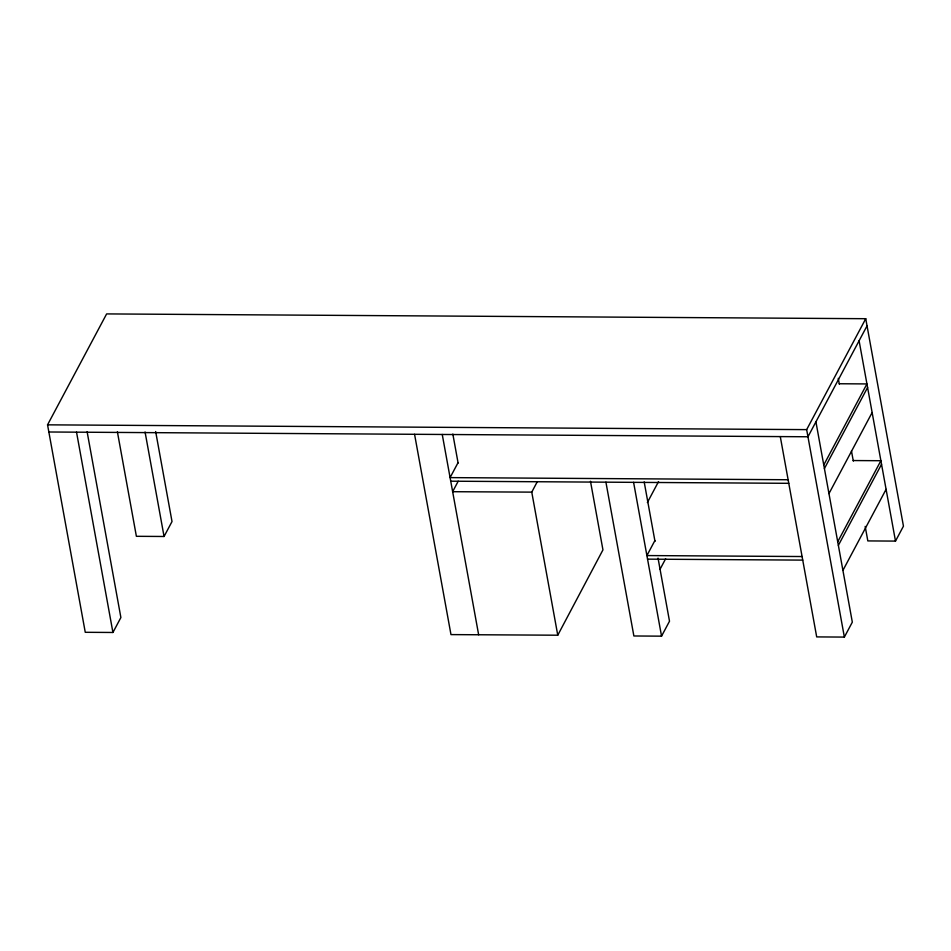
<?xml version="1.0" encoding="UTF-8"?>
<svg xmlns="http://www.w3.org/2000/svg" width="951" height="951" viewBox="0 0 951 951"><rect width="100%" height="100%" fill="white"/><g stroke="black" fill="none" stroke-linecap="round" stroke-linejoin="round"><path stroke-width="1.43" d="M458.204 481.206L452.64 491.703L531.764 492.131L537.315 481.622M414.565 434.298L450.976 634.602L557.761 635.209L602.946 549.88L590.476 481.265M87.112 431.754L120.884 617.544L112.931 632.474L85.257 632.296L47.55 424.835L106.631 313.913L865.743 318.704L903.45 526.165L895.497 541.095L867.823 540.917L865.184 526.402M117.389 431.802L136.385 536.305L164.059 536.483L172.012 521.552L155.655 431.564M458.037 462.685L450.085 477.616L788.129 479.744M647.369 502.544L658.52 481.622M654.859 540.632L646.906 555.562L802.085 556.537M660.053 569.245L665.629 558.784M605.918 482.169L633.877 635.981L661.551 636.16L669.504 621.217L658.033 558.118M780.284 436.604L816.695 636.908L844.369 637.087L806.662 429.626L865.743 318.704M867.05 325.848L807.97 436.771L48.846 431.992M823.756 464.991L866.932 383.931L839.257 383.752M824.41 468.57L867.585 387.509M828.963 493.605L872.138 412.544M837.712 541.785L880.888 460.724L853.213 460.546M838.366 545.363L881.541 464.302M842.919 570.398L886.094 489.337M844.369 637.087L852.322 622.156L815.922 421.84M47.55 424.835L806.662 429.626M450.738 481.194L788.783 483.322M647.548 559.14L802.739 560.115M859.098 340.791L895.497 541.095M838.271 378.355L839.329 384.156M851.466 450.929L853.309 461.092M644.184 481.919L655.001 541.416M633.592 482.347L661.551 636.16M531.764 492.131L557.761 635.209M452.842 434.06L458.109 463.089M442.251 434.476L478.65 634.781M145.063 431.98L164.059 536.483M76.532 432.17L112.931 632.474"/></g></svg>
